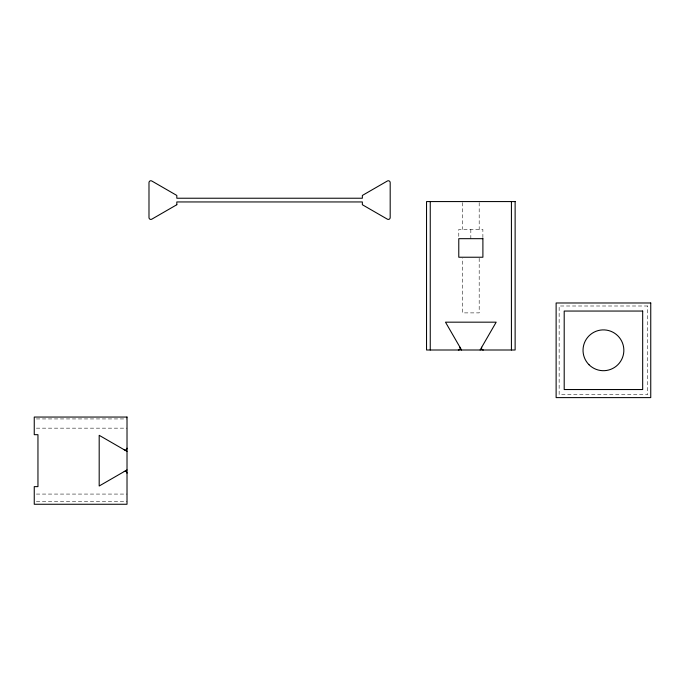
<?xml version="1.0" encoding="UTF-8"?>
<svg xmlns="http://www.w3.org/2000/svg" width="685" height="685" viewBox="0 0 685 685"><rect width="100%" height="100%" fill="white"/><g stroke="black" fill="none" stroke-linecap="round" stroke-linejoin="round"><path stroke-width="0.51" stroke-dasharray="3.42 2.57" d="M36.382 418.937L127.016 418.937M36.382 428.159L127.016 428.159M36.382 494.073L127.016 494.073M36.382 501.463L127.016 501.463M482.882 237.652L482.882 229.406L458.787 229.406L458.787 237.652M479.183 202.606L479.183 229.406M479.183 258.279L479.183 312.891L462.486 312.891L462.486 258.279M470.835 229.406L470.835 238.68M462.486 202.606L462.486 229.406M647.736 305.998L559.14 305.998L559.14 394.594L647.736 394.594L647.736 305.998"/><path stroke-width="1.03" d="M480.116 350.001L496.18 322.173L445.49 322.173L461.562 350.001M127.016 469.936L99.188 486.007L99.188 435.317L127.016 451.381M511.421 201.57L511.421 350.001M430.248 201.57L430.248 350.001M127.016 448.17A1.858 1.858 0 0 1 124.233 449.771M124.233 471.545A1.858 1.858 0 0 1 127.016 473.147M483.327 350.001A1.858 1.858 0 0 1 481.718 347.218M459.952 347.218A1.858 1.858 0 0 1 458.342 350.001M176.816 204.729L151.77 219.191A1.858 1.858 0 0 1 148.987 217.582L148.987 182.595A1.858 1.858 0 0 1 151.77 180.986L176.816 195.448L176.816 198.23L362.356 198.23L362.356 195.448L387.402 180.986A1.858 1.858 0 0 1 390.185 182.595L390.185 217.582A1.858 1.858 0 0 1 387.402 219.191L362.356 204.729L362.356 201.947L176.816 201.947L176.816 204.729M515.129 201.57L426.541 201.57L426.541 350.001L515.129 350.001L515.129 201.57M482.899 238.68L458.779 238.68L458.779 257.235L482.899 257.235L482.899 238.68M650.75 302.984L556.126 302.984L556.126 397.608L650.75 397.608L650.75 302.984M642.676 311.05L564.2 311.05L564.2 389.534L642.676 389.534L642.676 311.05M127.016 417.054L34.25 417.054L34.25 434.684L37.958 434.684L37.958 486.633L34.25 486.633L34.25 504.263L127.016 504.263L127.016 417.054M589.006 364.728A20.413 20.413 0 0 0 623.153 355.575A20.413 20.413 0 0 0 598.159 330.581A20.413 20.413 0 0 0 589.006 364.728"/></g></svg>
